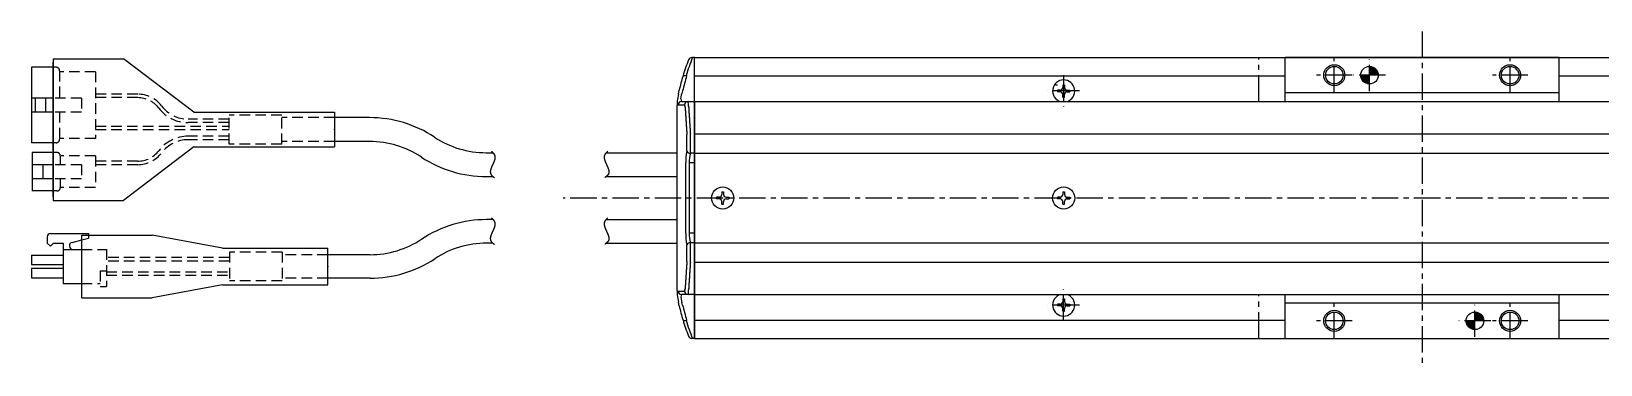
# Model space of a CAD drawing. Extents: x -693 to 200, y 35 to 506.
# Drawn here: x -693.1 to -246.7, y 410.8 to 505.8 of the extents above; entities that cross this region are included whole.
import ezdxf

# ---------------------------------------------------------------- set-up
doc = ezdxf.new("R2010")
doc.units = 0
for name, pattern in [('CENTER', [12, 7.5, -1.5, 1.5, -1.5]), ('DASHED', [4.5, 3, -1.5]), ('PHANTOM', [15, 7.5, -1.5, 1.5, -1.5, 1.5, -1.5])]:
    doc.linetypes.add(name, pattern=pattern)
doc.layers.get('0').update_dxf_attribs({"linetype": 'CONTINUOUS'})
doc.layers.add('CENTER', color=1, linetype='CENTER')

# ---------------------------------------------------------------- blocks, each defined once
blk = doc.blocks.new('*X3')
at = {"color": 0}
for p, q in [((-282.42, 425.76), (-282.42, 425.76)), ((-282.42, 425.53), (-282.2, 425.75)), ((-282.42, 425.31), (-282.01, 425.73)), ((-282.42, 425.09), (-281.82, 425.69)), ((-282.42, 424.86), (-281.65, 425.64)), ((-282.42, 424.64), (-281.48, 425.58)), ((-282.42, 424.42), (-281.33, 425.51)), ((-282.42, 424.19), (-281.18, 425.43)), ((-282.42, 423.97), (-281.04, 425.35)), ((-282.42, 423.75), (-280.91, 425.26)), ((-282.42, 423.52), (-280.79, 425.16)), ((-282.42, 423.3), (-280.67, 425.05)), ((-282.23, 423.26), (-280.56, 424.94)), ((-282.01, 423.26), (-280.46, 424.81)), ((-281.79, 423.26), (-280.37, 424.69)), ((-281.56, 423.26), (-280.28, 424.55)), ((-281.34, 423.26), (-280.2, 424.41)), ((-281.12, 423.26), (-280.13, 424.25)), ((-280.89, 423.26), (-280.06, 424.09)), ((-284.92, 423.26), (-284.92, 423.26)), ((-284.91, 423.04), (-284.69, 423.26)), ((-284.89, 422.85), (-284.47, 423.26)), ((-284.85, 422.66), (-284.25, 423.26)), ((-284.8, 422.49), (-284.02, 423.26)), ((-284.74, 422.32), (-283.8, 423.26)), ((-284.67, 422.17), (-283.58, 423.26)), ((-284.59, 422.02), (-283.35, 423.26)), ((-284.51, 421.88), (-283.13, 423.26)), ((-284.42, 421.75), (-282.9, 423.26)), ((-284.32, 421.63), (-282.68, 423.26)), ((-284.21, 421.51), (-282.46, 423.26)), ((-284.09, 421.4), (-282.42, 423.08)), ((-283.97, 421.3), (-282.42, 422.85)), ((-283.84, 421.21), (-282.42, 422.63)), ((-283.71, 421.12), (-282.42, 422.4)), ((-283.56, 421.04), (-282.42, 422.18)), ((-283.41, 420.97), (-282.42, 421.96)), ((-283.25, 420.91), (-282.42, 421.73)), ((-283.08, 420.85), (-282.42, 421.51)), ((-282.9, 420.81), (-282.42, 421.29)), ((-282.71, 420.78), (-282.42, 421.06)), ((-282.5, 420.77), (-282.42, 420.84)), ((-280.67, 423.26), (-280.01, 423.92)), ((-280.45, 423.26), (-279.97, 423.74)), ((-280.22, 423.26), (-279.94, 423.55)), ((-280, 423.26), (-279.92, 423.34))]:
    blk.add_line(p, q, dxfattribs=at)
blk = doc.blocks.new('*X4')
at = {"color": 0}
for p, q in [((-312.42, 495.71), (-312.37, 495.76)), ((-312.42, 495.49), (-312.16, 495.75)), ((-312.42, 495.26), (-311.96, 495.72)), ((-312.42, 495.04), (-311.78, 495.68)), ((-312.42, 494.82), (-311.61, 495.63)), ((-312.42, 494.59), (-311.45, 495.57)), ((-314.92, 493.21), (-314.87, 493.26)), ((-314.91, 493), (-314.65, 493.26)), ((-314.88, 492.81), (-314.42, 493.26)), ((-314.84, 492.62), (-314.2, 493.26)), ((-314.79, 492.45), (-313.98, 493.26)), ((-314.73, 492.29), (-313.75, 493.26)), ((-314.65, 492.14), (-313.53, 493.26)), ((-314.58, 491.99), (-313.3, 493.26)), ((-314.49, 491.86), (-313.08, 493.26)), ((-314.39, 491.73), (-312.86, 493.26)), ((-314.29, 491.6), (-312.63, 493.26)), ((-314.18, 491.49), (-312.42, 493.25)), ((-314.07, 491.38), (-312.42, 493.03)), ((-313.95, 491.28), (-312.42, 492.8)), ((-313.82, 491.19), (-312.42, 492.58)), ((-313.68, 491.1), (-312.42, 492.36)), ((-313.53, 491.02), (-312.42, 492.13)), ((-313.38, 490.95), (-312.42, 491.91)), ((-313.22, 490.89), (-312.42, 491.69)), ((-313.04, 490.84), (-312.42, 491.46)), ((-312.86, 490.8), (-312.42, 491.24)), ((-312.42, 494.37), (-311.3, 495.5)), ((-312.42, 494.15), (-311.15, 495.42)), ((-312.42, 493.92), (-311.02, 495.33)), ((-312.42, 493.7), (-310.89, 495.24)), ((-312.42, 493.47), (-310.76, 495.13)), ((-312.41, 493.26), (-310.65, 495.03)), ((-312.19, 493.26), (-310.54, 494.91)), ((-311.96, 493.26), (-310.44, 494.79)), ((-311.74, 493.26), (-310.35, 494.66)), ((-311.52, 493.26), (-310.26, 494.52)), ((-311.29, 493.26), (-310.18, 494.37)), ((-311.07, 493.26), (-310.11, 494.22)), ((-310.84, 493.26), (-310.05, 494.06)), ((-310.62, 493.26), (-310, 493.88)), ((-310.4, 493.26), (-309.96, 493.7)), ((-310.17, 493.26), (-309.93, 493.5)), ((-309.95, 493.26), (-309.92, 493.29)), ((-312.66, 490.78), (-312.42, 491.02)), ((-312.45, 490.76), (-312.42, 490.79))]:
    blk.add_line(p, q, dxfattribs=at)

msp = doc.modelspace()

# ---------------------------------------------------------------- linework, layer by layer
at = {"color": 7, "linetype": 'CONTINUOUS'}
for p, q in [((-693.04, 495.51), (-693.04, 474.01)), ((-686.84, 495.51), (-693.04, 495.51)), ((-686.84, 497.96), (-666.84, 497.96)), ((-686.84, 497.96), (-686.84, 457.56)), ((-686.84, 458.56), (-686.84, 496.96)), ((-646.84, 482.71), (-666.84, 497.96)), ((-505.21, 498.26), (-505.01, 498.26)), ((-504.42, 498.26), (-505.01, 498.26)), ((-504.42, 485.76), (-504.42, 498.26)), ((-504.42, 498.26), (185.58, 498.26)), ((-504.42, 418.26), (-504.42, 498.26)), ((-258.42, 498.26), (-336.42, 498.26)), ((-336.42, 485.76), (-336.42, 498.26)), ((-258.42, 485.76), (-258.42, 498.26)), ((-506.81, 493.09), (-506.67, 493.07)), ((-504.42, 493.06), (-336.42, 493.06)), ((-258.42, 493.06), (185.58, 493.06)), ((-686.84, 486.76), (-693.04, 486.76)), ((-692.04, 486.76), (-692.04, 482.76)), ((-689.04, 486.76), (-689.04, 482.76)), ((-509, 487.99), (-508.79, 488.98)), ((-507.81, 488.76), (-508.02, 488.03)), ((-401.67, 490.51), (-401.17, 490.51)), ((-401.17, 489.01), (-401.17, 488.51)), ((-400.42, 489.01), (-401.17, 489.01)), ((-400.42, 488.51), (-401.17, 488.51)), ((-399.67, 490.51), (-399.67, 489.76)), ((-399.67, 487.01), (-399.67, 487.77)), ((-399.67, 487.01), (-399.17, 487.01)), ((-399.17, 490.51), (-399.17, 489.76)), ((-399.17, 487.01), (-399.17, 487.77)), ((-398.43, 489.01), (-397.67, 489.01)), ((-398.43, 488.51), (-397.67, 488.51)), ((-397.67, 489.01), (-397.67, 488.51)), ((-258.42, 488.26), (-336.42, 488.26)), ((-686.84, 482.76), (-693.04, 482.76)), ((-646.84, 482.71), (-606.84, 482.71)), ((-606.84, 482.71), (-606.84, 472.81)), ((-509.42, 483.91), (-509.42, 432.61)), ((-509.33, 485.88), (-509.32, 485.89)), ((-507.26, 484.76), (-509.09, 484.76)), ((-508.1, 485.76), (-504.42, 485.76)), ((-504.42, 485.76), (-504.42, 430.76)), ((-504.42, 485.76), (185.58, 485.76)), ((-504.42, 485.76), (-336.42, 485.76)), ((-258.42, 485.76), (185.58, 485.76)), ((-596.84, 481.16), (-606.84, 481.16)), ((-686.84, 474.01), (-693.04, 474.01)), ((-596.84, 474.36), (-606.84, 474.36)), ((-506.6, 471.6), (-506.6, 476.34)), ((-505.6, 476.51), (-505.62, 476.51)), ((-505.62, 476.51), (-505.62, 471.02)), ((-504.42, 476.53), (185.58, 476.53)), ((-692.84, 471.26), (-692.84, 460.26)), ((-686.84, 471.26), (-692.84, 471.26)), ((-646.84, 472.81), (-666.84, 457.56)), ((-646.84, 472.81), (-606.84, 472.81)), ((-563.68, 471.17), (-561.77, 471.17)), ((-529.55, 471.16), (-509.42, 471.16)), ((-505.62, 471.02), (-505.5, 471.01)), ((-504.42, 471.01), (-505.5, 471.01)), ((-504.42, 471), (185.58, 471)), ((-686.84, 467.76), (-692.84, 467.76)), ((-689.84, 467.76), (-689.84, 463.76)), ((-563.8, 464.37), (-561.75, 464.37)), ((-529.57, 464.36), (-509.42, 464.36)), ((-506.92, 448.26), (-506.92, 468.26)), ((-505.94, 468.26), (-505.94, 448.26)), ((-504.42, 468.26), (-505.94, 468.26)), ((-686.84, 463.76), (-692.84, 463.76)), ((-686.84, 460.26), (-692.84, 460.26)), ((-496.67, 460.01), (-496.67, 459.26)), ((-496.67, 460.01), (-496.17, 460.01)), ((-496.17, 460.01), (-496.17, 459.26)), ((-399.67, 460.01), (-399.67, 459.26)), ((-399.67, 460.01), (-399.17, 460.01)), ((-399.17, 460.01), (-399.17, 459.26)), ((-686.84, 457.56), (-666.84, 457.56)), ((-498.17, 458.51), (-498.17, 458.01)), ((-497.42, 458.51), (-498.17, 458.51)), ((-497.42, 458.01), (-498.17, 458.01)), ((-496.67, 456.51), (-496.67, 457.27)), ((-496.67, 456.51), (-496.17, 456.51)), ((-496.17, 456.51), (-496.17, 457.27)), ((-495.43, 458.51), (-494.67, 458.51)), ((-495.43, 458.01), (-494.67, 458.01)), ((-494.67, 458.51), (-494.67, 458.01)), ((-401.17, 458.51), (-401.17, 458.01)), ((-400.42, 458.51), (-401.17, 458.51)), ((-400.42, 458.01), (-401.17, 458.01)), ((-399.67, 456.51), (-399.67, 457.27)), ((-399.67, 456.51), (-399.17, 456.51)), ((-399.17, 456.51), (-399.17, 457.27)), ((-398.43, 458.51), (-397.67, 458.51)), ((-398.43, 458.01), (-397.67, 458.01)), ((-397.67, 458.51), (-397.67, 458.01)), ((-561.73, 452.11), (-563.58, 452.11)), ((-529.59, 452.11), (-509.42, 452.11)), ((-688.57, 447.22), (-688.57, 445.42)), ((-687.67, 448.12), (-676.87, 448.12)), ((-678.74, 447.71), (-658.74, 447.71)), ((-678.74, 429.81), (-678.74, 447.71)), ((-676.87, 448.12), (-676.87, 447.71)), ((-638.74, 443.96), (-658.74, 447.71)), ((-504.42, 448.26), (-505.94, 448.26)), ((-693.07, 442), (-693.07, 439.3)), ((-693.07, 442), (-684.07, 442)), ((-687.67, 444.52), (-688.57, 445.42)), ((-687.67, 444.52), (-686.77, 445.42)), ((-686.77, 445.42), (-684.07, 445.42)), ((-684.07, 445.42), (-684.07, 433.9)), ((-684.07, 443.62), (-678.74, 443.62)), ((-681.51, 445.62), (-678.74, 446.33)), ((-638.74, 443.96), (-608.74, 443.96)), ((-608.74, 433.56), (-608.74, 443.96)), ((-596.74, 442.11), (-608.74, 442.11)), ((-561.81, 445.41), (-563.58, 445.41)), ((-529.51, 445.41), (-509.42, 445.41)), ((-506.6, 440.19), (-506.6, 444.92)), ((-505.5, 445.51), (-505.62, 445.51)), ((-505.62, 445.51), (-505.62, 440.01)), ((-504.42, 445.51), (-505.5, 445.51)), ((-504.42, 445.53), (185.58, 445.53)), ((-693.07, 439.3), (-684.07, 439.3)), ((-693.07, 438.22), (-684.07, 438.22)), ((-693.07, 438.22), (-693.07, 435.52)), ((-505.62, 440.01), (-505.6, 440.01)), ((-504.42, 439.99), (185.58, 439.99)), ((-693.07, 435.52), (-684.07, 435.52)), ((-684.07, 433.9), (-678.74, 433.9)), ((-638.74, 433.56), (-658.74, 429.81)), ((-638.74, 433.56), (-608.74, 433.56)), ((-596.74, 435.41), (-608.74, 435.41)), ((-678.74, 429.81), (-658.74, 429.81)), ((-509.32, 430.64), (-509.33, 430.65)), ((-509.09, 431.76), (-507.26, 431.76)), ((-504.42, 430.76), (-508.1, 430.76)), ((-504.42, 430.76), (-504.42, 418.26)), ((-504.42, 430.76), (-336.42, 430.76)), ((-502.42, 430.76), (187.58, 430.76)), ((-399.67, 429.51), (-399.67, 428.76)), ((-399.67, 429.51), (-399.17, 429.51)), ((-399.17, 429.51), (-399.17, 428.76)), ((-336.42, 418.26), (-336.42, 430.76)), ((-258.42, 430.76), (185.58, 430.76)), ((-258.42, 418.26), (-258.42, 430.76)), ((-508.79, 427.54), (-509, 428.54)), ((-507.81, 427.76), (-508.02, 428.5)), ((-401.17, 428.01), (-401.17, 427.51)), ((-400.42, 428.01), (-401.17, 428.01)), ((-400.42, 427.51), (-401.17, 427.51)), ((-399.67, 426.01), (-399.67, 426.77)), ((-399.67, 426.01), (-399.17, 426.01)), ((-399.17, 426.01), (-399.17, 426.77)), ((-398.43, 428.01), (-397.67, 428.01)), ((-398.43, 427.51), (-397.67, 427.51)), ((-397.67, 428.01), (-397.67, 427.51)), ((-258.42, 428.26), (-336.42, 428.26)), ((-506.81, 423.44), (-506.67, 423.46)), ((-504.42, 423.46), (-336.42, 423.46)), ((-258.42, 423.46), (185.58, 423.46)), ((-505.01, 418.26), (-505.21, 418.26)), ((-504.42, 418.26), (-505.01, 418.26)), ((-504.42, 418.26), (185.58, 418.26)), ((-336.42, 418.26), (-258.42, 418.26))]:
    msp.add_line(p, q, dxfattribs=at)
at = {"color": 3, "linetype": 'DASHED'}
for p, q in [((-686.04, 495.51), (-686.84, 495.51)), ((-685.04, 494.51), (-685.04, 486.76)), ((-674.84, 494.26), (-685.04, 494.26)), ((-674.84, 494.26), (-674.84, 475.26)), ((-678.84, 486.76), (-686.84, 486.76)), ((-678.84, 486.76), (-678.84, 482.76)), ((-662.81, 487.86), (-674.84, 487.86)), ((-662.81, 486.86), (-674.84, 486.86)), ((-678.84, 482.76), (-686.84, 482.76)), ((-685.04, 482.76), (-685.04, 475.01)), ((-674.84, 478.76), (-636.84, 478.76)), ((-674.84, 477.76), (-636.84, 477.76)), ((-636.84, 480.76), (-648.49, 480.76)), ((-636.84, 479.76), (-648.49, 479.76)), ((-621.84, 481.91), (-636.84, 481.91)), ((-636.84, 473.61), (-636.84, 481.91)), ((-621.84, 473.61), (-621.84, 481.91)), ((-606.84, 481.16), (-621.84, 481.16)), ((-686.04, 474.01), (-686.84, 474.01)), ((-674.84, 475.26), (-685.04, 475.26)), ((-636.84, 475.86), (-648.49, 475.86)), ((-636.84, 474.86), (-648.49, 474.86)), ((-621.84, 473.61), (-636.84, 473.61)), ((-606.84, 474.36), (-621.84, 474.36)), ((-685.84, 471.26), (-686.84, 471.26)), ((-684.84, 470.26), (-684.84, 467.76)), ((-674.84, 470.26), (-684.57, 470.26)), ((-674.84, 470.26), (-674.84, 461.26)), ((-662.81, 468.76), (-674.84, 468.76)), ((-678.84, 467.76), (-686.84, 467.76)), ((-678.84, 467.76), (-678.84, 463.76)), ((-662.81, 467.76), (-674.84, 467.76)), ((-678.84, 463.76), (-686.84, 463.76)), ((-685.84, 460.26), (-686.84, 460.26)), ((-684.84, 463.76), (-684.84, 461.26)), ((-674.84, 461.26), (-684.84, 461.26)), ((-678.74, 446.33), (-676.87, 446.81)), ((-676.87, 447.71), (-676.87, 446.81)), ((-678.74, 443.62), (-671.74, 443.62)), ((-671.74, 443.62), (-671.74, 433)), ((-636.74, 442.86), (-636.74, 434.66)), ((-621.74, 442.86), (-636.74, 442.86)), ((-621.74, 442.86), (-621.74, 434.66)), ((-608.74, 442.11), (-621.74, 442.11)), ((-673.54, 437.5), (-671.74, 437.5)), ((-673.54, 437.5), (-673.54, 433)), ((-636.74, 441.26), (-671.74, 441.26)), ((-636.74, 440.26), (-671.74, 440.26)), ((-678.74, 433.9), (-673.54, 433.9)), ((-671.74, 437.26), (-636.74, 437.26)), ((-671.74, 436.26), (-636.74, 436.26)), ((-621.74, 434.66), (-636.74, 434.66)), ((-608.74, 435.41), (-621.74, 435.41)), ((-673.54, 433), (-671.74, 433))]:
    msp.add_line(p, q, dxfattribs=at)
at = {"color": 3, "linetype": 'PHANTOM'}
for p, q in [((-343.92, 485.76), (-343.92, 498.26)), ((-343.92, 418.26), (-343.92, 430.76))]:
    msp.add_line(p, q, dxfattribs=at)
at = {"color": 7, "linetype": 'CONTINUOUS'}
for points in [[(-507.71, 493.09), (-507.71, 493.09), (-507.69, 493.11), (-507.59, 493.17), (-507.39, 493.18), (-507.12, 493.15), (-506.81, 493.09)], [(-508.33, 486.57), (-508.24, 487.13), (-508.02, 488.03)], [(-508.33, 429.96), (-508.24, 429.4), (-508.02, 428.5)], [(-507.71, 423.44), (-507.71, 423.44), (-507.69, 423.42), (-507.59, 423.36), (-507.39, 423.35), (-507.12, 423.38), (-506.81, 423.44)]]:
    msp.add_lwpolyline(points, dxfattribs=at)
for points in [[(-507.1, 484.11, 0), (-507.1, 484.05, 0), (-507.1, 483.99, 0), (-507.09, 483.92, 0), (-507.09, 483.86, 0), (-507.08, 483.8, 0), (-507.08, 483.74, 0), (-507.08, 483.68, 0), (-507.07, 483.62, 0), (-507.07, 483.56, 0), (-507.06, 483.5, 0), (-507.06, 483.44, 0), (-507.06, 483.38, 0), (-507.05, 483.32, 0), (-507.05, 483.26, 0), (-507.05, 483.19, 0), (-507.04, 483.13, 0), (-507.04, 483.07, 0), (-507.03, 483.01, 0), (-507.03, 482.95, 0), (-507.03, 482.89, 0), (-507.02, 482.83, 0), (-507.02, 482.77, 0), (-507.01, 482.71, 0), (-507.01, 482.65, 0), (-507.01, 482.59, 0), (-507, 482.53, 0), (-507, 482.47, 0), (-507, 482.4, 0), (-506.99, 482.35, 0), (-506.99, 482.28, 0), (-506.98, 482.22, 0), (-506.98, 482.16, 0), (-506.98, 482.1, 0), (-506.97, 482.04, 0), (-506.97, 481.98, 0), (-506.96, 481.92, 0), (-506.96, 481.86, 0), (-506.96, 481.8, 0), (-506.95, 481.74, 0), (-506.95, 481.68, 0), (-506.94, 481.62, 0), (-506.94, 481.55, 0), (-506.94, 481.49, 0), (-506.93, 481.43, 0), (-506.93, 481.37, 0), (-506.93, 481.31, 0), (-506.92, 481.25, 0), (-506.92, 481.19, 0), (-506.91, 481.13, 0), (-506.91, 481.07, 0), (-506.91, 481.01, 0), (-506.9, 480.95, 0), (-506.9, 480.89, 0), (-506.89, 480.83, 0), (-506.89, 480.77, 0), (-506.89, 480.7, 0), (-506.88, 480.64, 0), (-506.88, 480.58, 0), (-506.88, 480.52, 0), (-506.87, 480.46, 0), (-506.87, 480.4, 0), (-506.86, 480.34, 0), (-506.86, 480.28, 0), (-506.86, 480.22, 0), (-506.85, 480.16, 0), (-506.85, 480.1, 0), (-506.84, 480.04, 0), (-506.84, 479.98, 0), (-506.84, 479.92, 0), (-506.83, 479.86, 0), (-506.83, 479.8, 0), (-506.82, 479.73, 0), (-506.82, 479.67, 0), (-506.82, 479.61, 0), (-506.81, 479.55, 0), (-506.81, 479.49, 0), (-506.8, 479.43, 0), (-506.8, 479.37, 0), (-506.8, 479.31, 0), (-506.79, 479.25, 0), (-506.79, 479.19, 0), (-506.78, 479.13, 0), (-506.78, 479.07, 0), (-506.78, 479.01, 0), (-506.77, 478.94, 0), (-506.77, 478.88, 0), (-506.76, 478.82, 0), (-506.76, 478.76, 0), (-506.76, 478.7, 0), (-506.75, 478.64, 0), (-506.75, 478.58, 0), (-506.74, 478.52, 0), (-506.74, 478.46, 0), (-506.74, 478.4, 0), (-506.73, 478.34, 0), (-506.73, 478.28, 0), (-506.72, 478.22, 0), (-506.72, 478.16, 0), (-506.72, 478.1, 0), (-506.71, 478.04, 0), (-506.71, 477.97, 0), (-506.7, 477.91, 0), (-506.7, 477.85, 0), (-506.7, 477.79, 0), (-506.69, 477.73, 0), (-506.69, 477.67, 0), (-506.68, 477.61, 0), (-506.68, 477.55, 0), (-506.68, 477.49, 0), (-506.67, 477.43, 0), (-506.67, 477.37, 0), (-506.66, 477.31, 0), (-506.66, 477.25, 0), (-506.66, 477.19, 0), (-506.65, 477.13, 0), (-506.65, 477.06, 0), (-506.64, 477, 0), (-506.64, 476.94, 0), (-506.63, 476.88, 0), (-506.63, 476.82, 0), (-506.63, 476.76, 0), (-506.62, 476.7, 0), (-506.62, 476.64, 0), (-506.62, 476.58, 0), (-506.61, 476.52, 0), (-506.61, 476.46, 0), (-506.6, 476.4, 0), (-506.6, 476.34, 0)], [(-506.12, 484.45, 0), (-506.11, 484.39, 0), (-506.11, 484.32, 0), (-506.11, 484.26, 0), (-506.1, 484.2, 0), (-506.1, 484.14, 0), (-506.09, 484.08, 0), (-506.09, 484.01, 0), (-506.08, 483.95, 0), (-506.08, 483.89, 0), (-506.08, 483.83, 0), (-506.07, 483.77, 0), (-506.07, 483.7, 0), (-506.07, 483.64, 0), (-506.06, 483.58, 0), (-506.06, 483.52, 0), (-506.05, 483.45, 0), (-506.05, 483.39, 0), (-506.05, 483.33, 0), (-506.04, 483.27, 0), (-506.04, 483.21, 0), (-506.04, 483.14, 0), (-506.03, 483.08, 0), (-506.03, 483.02, 0), (-506.02, 482.96, 0), (-506.02, 482.9, 0), (-506.02, 482.83, 0), (-506.01, 482.77, 0), (-506.01, 482.71, 0), (-506, 482.65, 0), (-506, 482.59, 0), (-506, 482.52, 0), (-505.99, 482.46, 0), (-505.99, 482.4, 0), (-505.98, 482.34, 0), (-505.98, 482.28, 0), (-505.98, 482.21, 0), (-505.97, 482.15, 0), (-505.97, 482.09, 0), (-505.96, 482.03, 0), (-505.96, 481.97, 0), (-505.96, 481.9, 0), (-505.95, 481.84, 0), (-505.95, 481.78, 0), (-505.94, 481.72, 0), (-505.94, 481.66, 0), (-505.94, 481.59, 0), (-505.93, 481.53, 0), (-505.93, 481.47, 0), (-505.93, 481.41, 0), (-505.92, 481.35, 0), (-505.92, 481.29, 0), (-505.91, 481.22, 0), (-505.91, 481.16, 0), (-505.9, 481.1, 0), (-505.9, 481.04, 0), (-505.9, 480.98, 0), (-505.89, 480.91, 0), (-505.89, 480.85, 0), (-505.88, 480.79, 0), (-505.88, 480.73, 0), (-505.88, 480.67, 0), (-505.87, 480.6, 0), (-505.87, 480.54, 0), (-505.87, 480.48, 0), (-505.86, 480.42, 0), (-505.86, 480.36, 0), (-505.85, 480.29, 0), (-505.85, 480.23, 0), (-505.85, 480.17, 0), (-505.84, 480.11, 0), (-505.84, 480.05, 0), (-505.83, 479.98, 0), (-505.83, 479.92, 0), (-505.82, 479.86, 0), (-505.82, 479.8, 0), (-505.82, 479.74, 0), (-505.81, 479.67, 0), (-505.81, 479.61, 0), (-505.81, 479.55, 0), (-505.8, 479.49, 0), (-505.8, 479.42, 0), (-505.79, 479.36, 0), (-505.79, 479.3, 0), (-505.79, 479.24, 0), (-505.78, 479.18, 0), (-505.78, 479.12, 0), (-505.77, 479.05, 0), (-505.77, 478.99, 0), (-505.76, 478.93, 0), (-505.76, 478.87, 0), (-505.76, 478.81, 0), (-505.75, 478.74, 0), (-505.75, 478.68, 0), (-505.74, 478.62, 0), (-505.74, 478.56, 0), (-505.74, 478.5, 0), (-505.73, 478.43, 0), (-505.73, 478.37, 0), (-505.72, 478.31, 0), (-505.72, 478.25, 0), (-505.72, 478.19, 0), (-505.71, 478.12, 0), (-505.71, 478.06, 0), (-505.7, 478, 0), (-505.7, 477.94, 0), (-505.69, 477.88, 0), (-505.69, 477.81, 0), (-505.69, 477.75, 0), (-505.68, 477.69, 0), (-505.68, 477.63, 0), (-505.67, 477.57, 0), (-505.67, 477.5, 0), (-505.67, 477.44, 0), (-505.66, 477.38, 0), (-505.66, 477.32, 0), (-505.65, 477.26, 0), (-505.65, 477.19, 0), (-505.65, 477.13, 0), (-505.64, 477.07, 0), (-505.64, 477.01, 0), (-505.63, 476.95, 0), (-505.63, 476.89, 0), (-505.62, 476.82, 0), (-505.62, 476.76, 0), (-505.62, 476.7, 0), (-505.61, 476.64, 0), (-505.61, 476.58, 0), (-505.6, 476.51, 0)], [(-506.6, 440.19, 0), (-506.6, 440.13, 0), (-506.61, 440.07, 0), (-506.61, 440.01, 0), (-506.62, 439.95, 0), (-506.62, 439.89, 0), (-506.62, 439.83, 0), (-506.63, 439.77, 0), (-506.63, 439.71, 0), (-506.63, 439.64, 0), (-506.64, 439.58, 0), (-506.64, 439.52, 0), (-506.65, 439.46, 0), (-506.65, 439.4, 0), (-506.66, 439.34, 0), (-506.66, 439.28, 0), (-506.66, 439.22, 0), (-506.67, 439.16, 0), (-506.67, 439.1, 0), (-506.68, 439.04, 0), (-506.68, 438.98, 0), (-506.68, 438.92, 0), (-506.69, 438.86, 0), (-506.69, 438.8, 0), (-506.7, 438.74, 0), (-506.7, 438.68, 0), (-506.7, 438.61, 0), (-506.71, 438.55, 0), (-506.71, 438.49, 0), (-506.72, 438.43, 0), (-506.72, 438.37, 0), (-506.72, 438.31, 0), (-506.73, 438.25, 0), (-506.73, 438.19, 0), (-506.74, 438.13, 0), (-506.74, 438.07, 0), (-506.74, 438.01, 0), (-506.75, 437.95, 0), (-506.75, 437.89, 0), (-506.76, 437.83, 0), (-506.76, 437.76, 0), (-506.76, 437.7, 0), (-506.77, 437.64, 0), (-506.77, 437.58, 0), (-506.78, 437.52, 0), (-506.78, 437.46, 0), (-506.78, 437.4, 0), (-506.79, 437.34, 0), (-506.79, 437.28, 0), (-506.8, 437.22, 0), (-506.8, 437.16, 0), (-506.8, 437.1, 0), (-506.81, 437.04, 0), (-506.81, 436.98, 0), (-506.82, 436.92, 0), (-506.82, 436.85, 0), (-506.82, 436.79, 0), (-506.83, 436.73, 0), (-506.83, 436.67, 0), (-506.84, 436.61, 0), (-506.84, 436.55, 0), (-506.84, 436.49, 0), (-506.85, 436.43, 0), (-506.85, 436.37, 0), (-506.86, 436.31, 0), (-506.86, 436.25, 0), (-506.86, 436.19, 0), (-506.87, 436.13, 0), (-506.87, 436.07, 0), (-506.88, 436, 0), (-506.88, 435.94, 0), (-506.88, 435.88, 0), (-506.89, 435.82, 0), (-506.89, 435.76, 0), (-506.89, 435.7, 0), (-506.9, 435.64, 0), (-506.9, 435.58, 0), (-506.91, 435.52, 0), (-506.91, 435.46, 0), (-506.91, 435.4, 0), (-506.92, 435.34, 0), (-506.92, 435.28, 0), (-506.93, 435.22, 0), (-506.93, 435.16, 0), (-506.93, 435.1, 0), (-506.94, 435.03, 0), (-506.94, 434.97, 0), (-506.94, 434.91, 0), (-506.95, 434.85, 0), (-506.95, 434.79, 0), (-506.96, 434.73, 0), (-506.96, 434.67, 0), (-506.96, 434.61, 0), (-506.97, 434.55, 0), (-506.97, 434.49, 0), (-506.98, 434.43, 0), (-506.98, 434.37, 0), (-506.98, 434.31, 0), (-506.99, 434.25, 0), (-506.99, 434.18, 0), (-507, 434.12, 0), (-507, 434.06, 0), (-507, 434, 0), (-507.01, 433.94, 0), (-507.01, 433.88, 0), (-507.01, 433.82, 0), (-507.02, 433.76, 0), (-507.02, 433.7, 0), (-507.03, 433.64, 0), (-507.03, 433.58, 0), (-507.03, 433.52, 0), (-507.04, 433.45, 0), (-507.04, 433.39, 0), (-507.05, 433.33, 0), (-507.05, 433.27, 0), (-507.05, 433.21, 0), (-507.06, 433.15, 0), (-507.06, 433.09, 0), (-507.06, 433.03, 0), (-507.07, 432.97, 0), (-507.07, 432.91, 0), (-507.08, 432.85, 0), (-507.08, 432.79, 0), (-507.08, 432.73, 0), (-507.09, 432.66, 0), (-507.09, 432.61, 0), (-507.1, 432.54, 0), (-507.1, 432.48, 0), (-507.1, 432.42, 0)], [(-505.6, 440.01, 0), (-505.61, 439.95, 0), (-505.61, 439.89, 0), (-505.62, 439.83, 0), (-505.62, 439.77, 0), (-505.62, 439.7, 0), (-505.63, 439.64, 0), (-505.63, 439.58, 0), (-505.64, 439.52, 0), (-505.64, 439.46, 0), (-505.65, 439.39, 0), (-505.65, 439.33, 0), (-505.65, 439.27, 0), (-505.66, 439.21, 0), (-505.66, 439.15, 0), (-505.67, 439.09, 0), (-505.67, 439.02, 0), (-505.67, 438.96, 0), (-505.68, 438.9, 0), (-505.68, 438.84, 0), (-505.69, 438.78, 0), (-505.69, 438.71, 0), (-505.69, 438.65, 0), (-505.7, 438.59, 0), (-505.7, 438.53, 0), (-505.71, 438.47, 0), (-505.71, 438.4, 0), (-505.72, 438.34, 0), (-505.72, 438.28, 0), (-505.72, 438.22, 0), (-505.73, 438.16, 0), (-505.73, 438.1, 0), (-505.74, 438.03, 0), (-505.74, 437.97, 0), (-505.74, 437.91, 0), (-505.75, 437.85, 0), (-505.75, 437.79, 0), (-505.76, 437.72, 0), (-505.76, 437.66, 0), (-505.76, 437.6, 0), (-505.77, 437.54, 0), (-505.77, 437.48, 0), (-505.78, 437.41, 0), (-505.78, 437.35, 0), (-505.79, 437.29, 0), (-505.79, 437.23, 0), (-505.79, 437.17, 0), (-505.8, 437.1, 0), (-505.8, 437.04, 0), (-505.81, 436.98, 0), (-505.81, 436.92, 0), (-505.81, 436.86, 0), (-505.82, 436.79, 0), (-505.82, 436.73, 0), (-505.82, 436.67, 0), (-505.83, 436.61, 0), (-505.83, 436.55, 0), (-505.84, 436.48, 0), (-505.84, 436.42, 0), (-505.85, 436.36, 0), (-505.85, 436.3, 0), (-505.85, 436.24, 0), (-505.86, 436.17, 0), (-505.86, 436.11, 0), (-505.87, 436.05, 0), (-505.87, 435.99, 0), (-505.87, 435.93, 0), (-505.88, 435.86, 0), (-505.88, 435.8, 0), (-505.88, 435.74, 0), (-505.89, 435.68, 0), (-505.89, 435.62, 0), (-505.9, 435.55, 0), (-505.9, 435.49, 0), (-505.9, 435.43, 0), (-505.91, 435.37, 0), (-505.91, 435.31, 0), (-505.92, 435.24, 0), (-505.92, 435.18, 0), (-505.93, 435.12, 0), (-505.93, 435.06, 0), (-505.93, 435, 0), (-505.94, 434.93, 0), (-505.94, 434.87, 0), (-505.94, 434.81, 0), (-505.95, 434.75, 0), (-505.95, 434.69, 0), (-505.96, 434.62, 0), (-505.96, 434.56, 0), (-505.96, 434.5, 0), (-505.97, 434.44, 0), (-505.97, 434.38, 0), (-505.98, 434.31, 0), (-505.98, 434.25, 0), (-505.98, 434.19, 0), (-505.99, 434.13, 0), (-505.99, 434.07, 0), (-506, 434, 0), (-506, 433.94, 0), (-506, 433.88, 0), (-506.01, 433.82, 0), (-506.01, 433.76, 0), (-506.02, 433.69, 0), (-506.02, 433.63, 0), (-506.02, 433.57, 0), (-506.03, 433.51, 0), (-506.03, 433.44, 0), (-506.04, 433.38, 0), (-506.04, 433.32, 0), (-506.04, 433.26, 0), (-506.05, 433.2, 0), (-506.05, 433.13, 0), (-506.05, 433.07, 0), (-506.06, 433.01, 0), (-506.06, 432.95, 0), (-506.07, 432.89, 0), (-506.07, 432.82, 0), (-506.07, 432.76, 0), (-506.08, 432.7, 0), (-506.08, 432.64, 0), (-506.08, 432.58, 0), (-506.09, 432.51, 0), (-506.09, 432.45, 0), (-506.1, 432.39, 0), (-506.1, 432.33, 0), (-506.11, 432.27, 0), (-506.11, 432.2, 0), (-506.11, 432.14, 0), (-506.12, 432.08, 0)]]:
    msp.add_polyline3d(points, dxfattribs=at)
at = {"color": 7}
for points in [[(-562.2, 471.58, 0), (-562.16, 471.55, 0), (-562.13, 471.52, 0), (-562.1, 471.49, 0), (-562.07, 471.46, 0), (-562.03, 471.43, 0), (-562, 471.4, 0), (-561.97, 471.37, 0), (-561.94, 471.33, 0), (-561.9, 471.3, 0), (-561.87, 471.27, 0), (-561.84, 471.24, 0), (-561.81, 471.2, 0), (-561.78, 471.17, 0), (-561.75, 471.14, 0), (-561.72, 471.11, 0), (-561.69, 471.07, 0), (-561.66, 471.04, 0), (-561.63, 471, 0), (-561.6, 470.97, 0), (-561.57, 470.93, 0), (-561.55, 470.9, 0), (-561.52, 470.86, 0), (-561.5, 470.83, 0), (-561.47, 470.79, 0), (-561.45, 470.75, 0), (-561.43, 470.72, 0), (-561.4, 470.68, 0), (-561.38, 470.64, 0), (-561.36, 470.61, 0), (-561.34, 470.57, 0), (-561.33, 470.53, 0), (-561.31, 470.49, 0), (-561.29, 470.45, 0), (-561.28, 470.42, 0), (-561.27, 470.38, 0), (-561.25, 470.34, 0), (-561.24, 470.3, 0), (-561.23, 470.26, 0), (-561.23, 470.22, 0), (-561.22, 470.18, 0), (-561.21, 470.14, 0), (-561.21, 470.1, 0), (-561.2, 470.06, 0), (-561.2, 470.02, 0), (-561.19, 469.98, 0), (-561.19, 469.93, 0), (-561.19, 469.89, 0), (-561.19, 469.85, 0), (-561.19, 469.81, 0), (-561.2, 469.77, 0), (-561.2, 469.72, 0), (-561.2, 469.68, 0), (-561.21, 469.64, 0), (-561.21, 469.6, 0), (-561.22, 469.55, 0), (-561.22, 469.51, 0), (-561.23, 469.47, 0), (-561.24, 469.42, 0), (-561.25, 469.38, 0), (-561.26, 469.33, 0), (-561.27, 469.29, 0), (-561.28, 469.25, 0), (-561.29, 469.2, 0), (-561.3, 469.16, 0), (-561.32, 469.11, 0), (-561.33, 469.07, 0), (-561.34, 469.02, 0), (-561.36, 468.98, 0), (-561.37, 468.93, 0), (-561.39, 468.89, 0), (-561.4, 468.84, 0), (-561.42, 468.8, 0), (-561.44, 468.75, 0), (-561.45, 468.71, 0), (-561.47, 468.66, 0), (-561.49, 468.62, 0), (-561.51, 468.57, 0), (-561.53, 468.52, 0), (-561.54, 468.48, 0), (-561.56, 468.43, 0), (-561.58, 468.39, 0), (-561.6, 468.34, 0), (-561.62, 468.3, 0), (-561.64, 468.25, 0), (-561.66, 468.2, 0), (-561.68, 468.16, 0), (-561.7, 468.11, 0), (-561.73, 468.07, 0), (-561.75, 468.02, 0), (-561.77, 467.97, 0), (-561.79, 467.93, 0), (-561.81, 467.88, 0), (-561.83, 467.83, 0), (-561.85, 467.79, 0), (-561.87, 467.74, 0), (-561.89, 467.7, 0), (-561.92, 467.65, 0), (-561.94, 467.61, 0), (-561.96, 467.56, 0), (-561.98, 467.51, 0), (-562, 467.47, 0), (-562.02, 467.42, 0), (-562.04, 467.38, 0), (-562.06, 467.33, 0), (-562.08, 467.28, 0), (-562.1, 467.24, 0), (-562.12, 467.19, 0), (-562.14, 467.15, 0), (-562.16, 467.1, 0), (-562.18, 467.06, 0), (-562.2, 467.01, 0), (-562.22, 466.97, 0), (-562.23, 466.92, 0), (-562.25, 466.88, 0), (-562.27, 466.83, 0), (-562.29, 466.79, 0), (-562.3, 466.74, 0), (-562.32, 466.7, 0), (-562.34, 466.65, 0), (-562.35, 466.61, 0), (-562.36, 466.56, 0), (-562.38, 466.52, 0), (-562.39, 466.48, 0), (-562.41, 466.43, 0), (-562.42, 466.39, 0), (-562.43, 466.35, 0), (-562.44, 466.3, 0), (-562.45, 466.26, 0), (-562.46, 466.22, 0), (-562.47, 466.18, 0), (-562.48, 466.13, 0), (-562.49, 466.09, 0), (-562.49, 466.05, 0), (-562.5, 466.01, 0), (-562.51, 465.96, 0), (-562.51, 465.92, 0), (-562.52, 465.88, 0), (-562.52, 465.84, 0), (-562.52, 465.8, 0), (-562.52, 465.76, 0), (-562.52, 465.72, 0), (-562.52, 465.68, 0), (-562.52, 465.64, 0), (-562.52, 465.6, 0), (-562.52, 465.56, 0), (-562.51, 465.52, 0), (-562.51, 465.48, 0), (-562.5, 465.44, 0), (-562.5, 465.4, 0), (-562.49, 465.37, 0), (-562.48, 465.33, 0), (-562.47, 465.29, 0), (-562.46, 465.25, 0), (-562.44, 465.22, 0), (-562.43, 465.18, 0), (-562.42, 465.14, 0), (-562.4, 465.11, 0), (-562.38, 465.07, 0), (-562.36, 465.04, 0), (-562.34, 465, 0), (-562.32, 464.97, 0), (-562.3, 464.93, 0), (-562.28, 464.9, 0), (-562.25, 464.86, 0), (-562.23, 464.83, 0), (-562.2, 464.8, 0), (-562.17, 464.76, 0), (-562.15, 464.73, 0), (-562.12, 464.7, 0), (-562.09, 464.67, 0), (-562.06, 464.64, 0), (-562.03, 464.6, 0), (-561.99, 464.57, 0), (-561.96, 464.54, 0), (-561.93, 464.51, 0), (-561.89, 464.48, 0), (-561.86, 464.45, 0), (-561.82, 464.42, 0), (-561.79, 464.39, 0), (-561.75, 464.37, 0), (-561.72, 464.34, 0), (-561.68, 464.31, 0), (-561.65, 464.28, 0), (-561.61, 464.25, 0), (-561.57, 464.23, 0), (-561.54, 464.2, 0), (-561.5, 464.17, 0), (-561.46, 464.15, 0), (-561.43, 464.12, 0), (-561.39, 464.1, 0), (-561.36, 464.07, 0)], [(-529.12, 471.58, 0), (-529.15, 471.55, 0), (-529.19, 471.52, 0), (-529.22, 471.49, 0), (-529.25, 471.46, 0), (-529.28, 471.43, 0), (-529.32, 471.4, 0), (-529.35, 471.37, 0), (-529.38, 471.33, 0), (-529.41, 471.3, 0), (-529.45, 471.27, 0), (-529.48, 471.24, 0), (-529.51, 471.2, 0), (-529.54, 471.17, 0), (-529.57, 471.14, 0), (-529.6, 471.11, 0), (-529.63, 471.07, 0), (-529.66, 471.04, 0), (-529.69, 471, 0), (-529.72, 470.97, 0), (-529.74, 470.93, 0), (-529.77, 470.9, 0), (-529.8, 470.86, 0), (-529.82, 470.83, 0), (-529.85, 470.79, 0), (-529.87, 470.75, 0), (-529.89, 470.72, 0), (-529.91, 470.68, 0), (-529.94, 470.64, 0), (-529.96, 470.61, 0), (-529.98, 470.57, 0), (-529.99, 470.53, 0), (-530.01, 470.49, 0), (-530.02, 470.45, 0), (-530.04, 470.42, 0), (-530.05, 470.38, 0), (-530.06, 470.34, 0), (-530.08, 470.3, 0), (-530.09, 470.26, 0), (-530.09, 470.22, 0), (-530.1, 470.18, 0), (-530.11, 470.14, 0), (-530.11, 470.1, 0), (-530.12, 470.06, 0), (-530.12, 470.02, 0), (-530.12, 469.98, 0), (-530.13, 469.93, 0), (-530.13, 469.89, 0), (-530.13, 469.85, 0), (-530.12, 469.81, 0), (-530.12, 469.77, 0), (-530.12, 469.72, 0), (-530.12, 469.68, 0), (-530.11, 469.64, 0), (-530.11, 469.6, 0), (-530.1, 469.55, 0), (-530.09, 469.51, 0), (-530.09, 469.47, 0), (-530.08, 469.42, 0), (-530.07, 469.38, 0), (-530.06, 469.33, 0), (-530.05, 469.29, 0), (-530.04, 469.25, 0), (-530.03, 469.2, 0), (-530.01, 469.16, 0), (-530, 469.11, 0), (-529.99, 469.07, 0), (-529.98, 469.02, 0), (-529.96, 468.98, 0), (-529.95, 468.93, 0), (-529.93, 468.89, 0), (-529.91, 468.84, 0), (-529.9, 468.8, 0), (-529.88, 468.75, 0), (-529.87, 468.71, 0), (-529.85, 468.66, 0), (-529.83, 468.62, 0), (-529.81, 468.57, 0), (-529.79, 468.52, 0), (-529.77, 468.48, 0), (-529.75, 468.43, 0), (-529.74, 468.39, 0), (-529.72, 468.34, 0), (-529.7, 468.3, 0), (-529.68, 468.25, 0), (-529.65, 468.2, 0), (-529.63, 468.16, 0), (-529.61, 468.11, 0), (-529.59, 468.07, 0), (-529.57, 468.02, 0), (-529.55, 467.97, 0), (-529.53, 467.93, 0), (-529.51, 467.88, 0), (-529.49, 467.83, 0), (-529.47, 467.79, 0), (-529.45, 467.74, 0), (-529.42, 467.7, 0), (-529.4, 467.65, 0), (-529.38, 467.61, 0), (-529.36, 467.56, 0), (-529.34, 467.51, 0), (-529.32, 467.47, 0), (-529.3, 467.42, 0), (-529.28, 467.38, 0), (-529.26, 467.33, 0), (-529.24, 467.28, 0), (-529.22, 467.24, 0), (-529.2, 467.19, 0), (-529.18, 467.15, 0), (-529.16, 467.1, 0), (-529.14, 467.06, 0), (-529.12, 467.01, 0), (-529.1, 466.97, 0), (-529.08, 466.92, 0), (-529.07, 466.88, 0), (-529.05, 466.83, 0), (-529.03, 466.79, 0), (-529.01, 466.74, 0), (-529, 466.7, 0), (-528.98, 466.65, 0), (-528.97, 466.61, 0), (-528.95, 466.56, 0), (-528.94, 466.52, 0), (-528.93, 466.48, 0), (-528.91, 466.43, 0), (-528.9, 466.39, 0), (-528.89, 466.35, 0), (-528.88, 466.3, 0), (-528.87, 466.26, 0), (-528.86, 466.22, 0), (-528.85, 466.18, 0), (-528.84, 466.13, 0), (-528.83, 466.09, 0), (-528.82, 466.05, 0), (-528.82, 466.01, 0), (-528.81, 465.96, 0), (-528.81, 465.92, 0), (-528.8, 465.88, 0), (-528.8, 465.84, 0), (-528.8, 465.8, 0), (-528.79, 465.76, 0), (-528.79, 465.72, 0), (-528.79, 465.68, 0), (-528.8, 465.64, 0), (-528.8, 465.6, 0), (-528.8, 465.56, 0), (-528.8, 465.52, 0), (-528.81, 465.48, 0), (-528.82, 465.44, 0), (-528.82, 465.4, 0), (-528.83, 465.37, 0), (-528.84, 465.33, 0), (-528.85, 465.29, 0), (-528.86, 465.25, 0), (-528.87, 465.22, 0), (-528.89, 465.18, 0), (-528.9, 465.14, 0), (-528.92, 465.11, 0), (-528.94, 465.07, 0), (-528.96, 465.04, 0), (-528.97, 465, 0), (-529, 464.97, 0), (-529.02, 464.93, 0), (-529.04, 464.9, 0), (-529.07, 464.86, 0), (-529.09, 464.83, 0), (-529.12, 464.8, 0), (-529.14, 464.76, 0), (-529.17, 464.73, 0), (-529.2, 464.7, 0), (-529.23, 464.67, 0), (-529.26, 464.64, 0), (-529.29, 464.6, 0), (-529.33, 464.57, 0), (-529.36, 464.54, 0), (-529.39, 464.51, 0), (-529.42, 464.48, 0), (-529.46, 464.45, 0), (-529.49, 464.42, 0), (-529.53, 464.39, 0), (-529.57, 464.37, 0), (-529.6, 464.34, 0), (-529.64, 464.31, 0), (-529.67, 464.28, 0), (-529.71, 464.25, 0), (-529.75, 464.23, 0), (-529.78, 464.2, 0), (-529.82, 464.17, 0), (-529.86, 464.15, 0), (-529.89, 464.12, 0), (-529.93, 464.1, 0), (-529.96, 464.07, 0)], [(-562.2, 452.58, 0), (-562.16, 452.55, 0), (-562.13, 452.52, 0), (-562.1, 452.49, 0), (-562.07, 452.46, 0), (-562.03, 452.43, 0), (-562, 452.4, 0), (-561.97, 452.36, 0), (-561.94, 452.33, 0), (-561.9, 452.3, 0), (-561.87, 452.27, 0), (-561.84, 452.24, 0), (-561.81, 452.2, 0), (-561.78, 452.17, 0), (-561.75, 452.14, 0), (-561.72, 452.11, 0), (-561.69, 452.07, 0), (-561.66, 452.04, 0), (-561.63, 452, 0), (-561.6, 451.97, 0), (-561.57, 451.93, 0), (-561.55, 451.9, 0), (-561.52, 451.86, 0), (-561.5, 451.83, 0), (-561.47, 451.79, 0), (-561.45, 451.75, 0), (-561.43, 451.72, 0), (-561.4, 451.68, 0), (-561.38, 451.64, 0), (-561.36, 451.61, 0), (-561.34, 451.57, 0), (-561.33, 451.53, 0), (-561.31, 451.49, 0), (-561.29, 451.45, 0), (-561.28, 451.42, 0), (-561.27, 451.38, 0), (-561.25, 451.34, 0), (-561.24, 451.3, 0), (-561.23, 451.26, 0), (-561.23, 451.22, 0), (-561.22, 451.18, 0), (-561.21, 451.14, 0), (-561.21, 451.1, 0), (-561.2, 451.06, 0), (-561.2, 451.02, 0), (-561.19, 450.98, 0), (-561.19, 450.94, 0), (-561.19, 450.89, 0), (-561.19, 450.85, 0), (-561.19, 450.81, 0), (-561.2, 450.77, 0), (-561.2, 450.72, 0), (-561.2, 450.68, 0), (-561.21, 450.64, 0), (-561.21, 450.6, 0), (-561.22, 450.55, 0), (-561.22, 450.51, 0), (-561.23, 450.47, 0), (-561.24, 450.42, 0), (-561.25, 450.38, 0), (-561.26, 450.33, 0), (-561.27, 450.29, 0), (-561.28, 450.25, 0), (-561.29, 450.2, 0), (-561.3, 450.16, 0), (-561.32, 450.11, 0), (-561.33, 450.07, 0), (-561.34, 450.02, 0), (-561.36, 449.98, 0), (-561.37, 449.93, 0), (-561.39, 449.89, 0), (-561.4, 449.84, 0), (-561.42, 449.8, 0), (-561.44, 449.75, 0), (-561.45, 449.71, 0), (-561.47, 449.66, 0), (-561.49, 449.62, 0), (-561.51, 449.57, 0), (-561.53, 449.52, 0), (-561.54, 449.48, 0), (-561.56, 449.43, 0), (-561.58, 449.39, 0), (-561.6, 449.34, 0), (-561.62, 449.3, 0), (-561.64, 449.25, 0), (-561.66, 449.2, 0), (-561.68, 449.16, 0), (-561.7, 449.11, 0), (-561.73, 449.07, 0), (-561.75, 449.02, 0), (-561.77, 448.97, 0), (-561.79, 448.93, 0), (-561.81, 448.88, 0), (-561.83, 448.83, 0), (-561.85, 448.79, 0), (-561.87, 448.74, 0), (-561.89, 448.7, 0), (-561.92, 448.65, 0), (-561.94, 448.61, 0), (-561.96, 448.56, 0), (-561.98, 448.51, 0), (-562, 448.47, 0), (-562.02, 448.42, 0), (-562.04, 448.37, 0), (-562.06, 448.33, 0), (-562.08, 448.28, 0), (-562.1, 448.24, 0), (-562.12, 448.19, 0), (-562.14, 448.15, 0), (-562.16, 448.1, 0), (-562.18, 448.06, 0), (-562.2, 448.01, 0), (-562.22, 447.97, 0), (-562.23, 447.92, 0), (-562.25, 447.88, 0), (-562.27, 447.83, 0), (-562.29, 447.79, 0), (-562.3, 447.74, 0), (-562.32, 447.7, 0), (-562.34, 447.65, 0), (-562.35, 447.61, 0), (-562.36, 447.56, 0), (-562.38, 447.52, 0), (-562.39, 447.48, 0), (-562.41, 447.43, 0), (-562.42, 447.39, 0), (-562.43, 447.35, 0), (-562.44, 447.3, 0), (-562.45, 447.26, 0), (-562.46, 447.22, 0), (-562.47, 447.18, 0), (-562.48, 447.13, 0), (-562.49, 447.09, 0), (-562.49, 447.05, 0), (-562.5, 447.01, 0), (-562.51, 446.96, 0), (-562.51, 446.92, 0), (-562.52, 446.88, 0), (-562.52, 446.84, 0), (-562.52, 446.8, 0), (-562.52, 446.76, 0), (-562.52, 446.72, 0), (-562.52, 446.68, 0), (-562.52, 446.64, 0), (-562.52, 446.6, 0), (-562.52, 446.56, 0), (-562.51, 446.52, 0), (-562.51, 446.48, 0), (-562.5, 446.44, 0), (-562.5, 446.4, 0), (-562.49, 446.37, 0), (-562.48, 446.33, 0), (-562.47, 446.29, 0), (-562.46, 446.25, 0), (-562.44, 446.22, 0), (-562.43, 446.18, 0), (-562.42, 446.14, 0), (-562.4, 446.11, 0), (-562.38, 446.07, 0), (-562.36, 446.04, 0), (-562.34, 446, 0), (-562.32, 445.97, 0), (-562.3, 445.93, 0), (-562.28, 445.9, 0), (-562.25, 445.86, 0), (-562.23, 445.83, 0), (-562.2, 445.8, 0), (-562.17, 445.76, 0), (-562.15, 445.73, 0), (-562.12, 445.7, 0), (-562.09, 445.67, 0), (-562.06, 445.64, 0), (-562.03, 445.6, 0), (-561.99, 445.57, 0), (-561.96, 445.54, 0), (-561.93, 445.51, 0), (-561.89, 445.48, 0), (-561.86, 445.45, 0), (-561.82, 445.42, 0), (-561.79, 445.39, 0), (-561.75, 445.37, 0), (-561.72, 445.34, 0), (-561.68, 445.31, 0), (-561.65, 445.28, 0), (-561.61, 445.25, 0), (-561.57, 445.23, 0), (-561.54, 445.2, 0), (-561.5, 445.17, 0), (-561.46, 445.15, 0), (-561.43, 445.12, 0), (-561.39, 445.1, 0), (-561.36, 445.07, 0)], [(-529.12, 452.58, 0), (-529.15, 452.55, 0), (-529.19, 452.52, 0), (-529.22, 452.49, 0), (-529.25, 452.46, 0), (-529.28, 452.43, 0), (-529.32, 452.4, 0), (-529.35, 452.36, 0), (-529.38, 452.33, 0), (-529.41, 452.3, 0), (-529.45, 452.27, 0), (-529.48, 452.24, 0), (-529.51, 452.2, 0), (-529.54, 452.17, 0), (-529.57, 452.14, 0), (-529.6, 452.11, 0), (-529.63, 452.07, 0), (-529.66, 452.04, 0), (-529.69, 452, 0), (-529.72, 451.97, 0), (-529.74, 451.93, 0), (-529.77, 451.9, 0), (-529.8, 451.86, 0), (-529.82, 451.83, 0), (-529.85, 451.79, 0), (-529.87, 451.75, 0), (-529.89, 451.72, 0), (-529.91, 451.68, 0), (-529.94, 451.64, 0), (-529.96, 451.61, 0), (-529.98, 451.57, 0), (-529.99, 451.53, 0), (-530.01, 451.49, 0), (-530.02, 451.45, 0), (-530.04, 451.42, 0), (-530.05, 451.38, 0), (-530.06, 451.34, 0), (-530.08, 451.3, 0), (-530.09, 451.26, 0), (-530.09, 451.22, 0), (-530.1, 451.18, 0), (-530.11, 451.14, 0), (-530.11, 451.1, 0), (-530.12, 451.06, 0), (-530.12, 451.02, 0), (-530.12, 450.98, 0), (-530.13, 450.94, 0), (-530.13, 450.89, 0), (-530.13, 450.85, 0), (-530.12, 450.81, 0), (-530.12, 450.77, 0), (-530.12, 450.72, 0), (-530.12, 450.68, 0), (-530.11, 450.64, 0), (-530.11, 450.6, 0), (-530.1, 450.55, 0), (-530.09, 450.51, 0), (-530.09, 450.47, 0), (-530.08, 450.42, 0), (-530.07, 450.38, 0), (-530.06, 450.33, 0), (-530.05, 450.29, 0), (-530.04, 450.25, 0), (-530.03, 450.2, 0), (-530.01, 450.16, 0), (-530, 450.11, 0), (-529.99, 450.07, 0), (-529.98, 450.02, 0), (-529.96, 449.98, 0), (-529.95, 449.93, 0), (-529.93, 449.89, 0), (-529.91, 449.84, 0), (-529.9, 449.8, 0), (-529.88, 449.75, 0), (-529.87, 449.71, 0), (-529.85, 449.66, 0), (-529.83, 449.62, 0), (-529.81, 449.57, 0), (-529.79, 449.52, 0), (-529.77, 449.48, 0), (-529.75, 449.43, 0), (-529.74, 449.39, 0), (-529.72, 449.34, 0), (-529.7, 449.3, 0), (-529.68, 449.25, 0), (-529.65, 449.2, 0), (-529.63, 449.16, 0), (-529.61, 449.11, 0), (-529.59, 449.07, 0), (-529.57, 449.02, 0), (-529.55, 448.97, 0), (-529.53, 448.93, 0), (-529.51, 448.88, 0), (-529.49, 448.83, 0), (-529.47, 448.79, 0), (-529.45, 448.74, 0), (-529.42, 448.7, 0), (-529.4, 448.65, 0), (-529.38, 448.61, 0), (-529.36, 448.56, 0), (-529.34, 448.51, 0), (-529.32, 448.47, 0), (-529.3, 448.42, 0), (-529.28, 448.37, 0), (-529.26, 448.33, 0), (-529.24, 448.28, 0), (-529.22, 448.24, 0), (-529.2, 448.19, 0), (-529.18, 448.15, 0), (-529.16, 448.1, 0), (-529.14, 448.06, 0), (-529.12, 448.01, 0), (-529.1, 447.97, 0), (-529.08, 447.92, 0), (-529.07, 447.88, 0), (-529.05, 447.83, 0), (-529.03, 447.79, 0), (-529.01, 447.74, 0), (-529, 447.7, 0), (-528.98, 447.65, 0), (-528.97, 447.61, 0), (-528.95, 447.56, 0), (-528.94, 447.52, 0), (-528.93, 447.48, 0), (-528.91, 447.43, 0), (-528.9, 447.39, 0), (-528.89, 447.35, 0), (-528.88, 447.3, 0), (-528.87, 447.26, 0), (-528.86, 447.22, 0), (-528.85, 447.18, 0), (-528.84, 447.13, 0), (-528.83, 447.09, 0), (-528.82, 447.05, 0), (-528.82, 447.01, 0), (-528.81, 446.96, 0), (-528.81, 446.92, 0), (-528.8, 446.88, 0), (-528.8, 446.84, 0), (-528.8, 446.8, 0), (-528.79, 446.76, 0), (-528.79, 446.72, 0), (-528.79, 446.68, 0), (-528.8, 446.64, 0), (-528.8, 446.6, 0), (-528.8, 446.56, 0), (-528.8, 446.52, 0), (-528.81, 446.48, 0), (-528.82, 446.44, 0), (-528.82, 446.4, 0), (-528.83, 446.37, 0), (-528.84, 446.33, 0), (-528.85, 446.29, 0), (-528.86, 446.25, 0), (-528.87, 446.22, 0), (-528.89, 446.18, 0), (-528.9, 446.14, 0), (-528.92, 446.11, 0), (-528.94, 446.07, 0), (-528.96, 446.04, 0), (-528.97, 446, 0), (-529, 445.97, 0), (-529.02, 445.93, 0), (-529.04, 445.9, 0), (-529.07, 445.86, 0), (-529.09, 445.83, 0), (-529.12, 445.8, 0), (-529.14, 445.76, 0), (-529.17, 445.73, 0), (-529.2, 445.7, 0), (-529.23, 445.67, 0), (-529.26, 445.64, 0), (-529.29, 445.6, 0), (-529.33, 445.57, 0), (-529.36, 445.54, 0), (-529.39, 445.51, 0), (-529.42, 445.48, 0), (-529.46, 445.45, 0), (-529.49, 445.42, 0), (-529.53, 445.39, 0), (-529.57, 445.37, 0), (-529.6, 445.34, 0), (-529.64, 445.31, 0), (-529.67, 445.28, 0), (-529.71, 445.25, 0), (-529.75, 445.23, 0), (-529.78, 445.2, 0), (-529.82, 445.17, 0), (-529.86, 445.15, 0), (-529.89, 445.12, 0), (-529.93, 445.1, 0), (-529.96, 445.07, 0)]]:
    msp.add_polyline3d(points, dxfattribs=at)
at = {"color": 7, "linetype": 'CONTINUOUS'}
for centre, radius in [((-322.42, 493.26), 3), ((-322.42, 493.26), 2.5), ((-312.42, 493.26), 2.5), ((-272.42, 493.26), 3), ((-272.42, 493.26), 2.5), ((-496.42, 458.26), 3.15), ((-399.42, 458.26), 3.15), ((-322.42, 423.26), 3), ((-322.42, 423.26), 2.5), ((-282.42, 423.26), 2.5), ((-272.42, 423.26), 3), ((-272.42, 423.26), 2.5)]:
    msp.add_circle(centre, radius, dxfattribs=at)
at = {"color": 3, "linetype": 'DASHED'}
for centre, radius, start, end in [((-686.04, 494.51), 1, 0.0017, 90.0017), ((-662.81, 479.36), 8.5, 37.2706, 90.0017), ((-662.81, 479.36), 7.5, 37.2706, 90.0017), ((-648.49, 490.26), 10.5, 217.2706, 270.0017), ((-648.49, 490.26), 9.5, 217.2706, 270.0017), ((-686.04, 475.01), 1, 270.0017, 0.0017), ((-648.49, 465.36), 10.5, 90.0017, 142.7329), ((-648.49, 465.36), 9.5, 90.0017, 142.7329), ((-685.84, 470.26), 1, 0.0017, 90.0017), ((-662.81, 476.26), 7.5, 270.0017, 322.7329), ((-662.81, 476.26), 8.5, 270.0017, 322.7329), ((-685.84, 461.26), 1, 270.0017, 0.0017)]:
    msp.add_arc(centre, radius, start, end, dxfattribs=at)
at = {"color": 7, "linetype": 'CONTINUOUS'}
for centre, radius, start, end in [((-450.26, 475.76), 60, 158.6289, 163.2172), ((-450.26, 476.26), 59, 158.1066, 163.434), ((-505.21, 497.26), 1, 90, 158.6289), ((-450.26, 475.76), 60, 163.2172, 167.2711), ((-450.26, 475.76), 59, 162.9452, 167.2711), ((-399.42, 488.76), 3.15, 287.7528, 252.2472), ((-489.42, 483.91), 20, 168.2428, 174.3222), ((-400.42, 489.76), 0.748, 270, 0), ((-400.42, 487.77), 0.748, 0, 90.0001), ((-398.43, 489.76), 0.748, 180, 270), ((-398.43, 487.77), 0.748, 90, 180), ((-489.42, 483.91), 20, 174.3608, 180), ((-506.88, 485.81), 2.45, 178.4425, 205.3692), ((-508.09, 484.77), 0.998, 90.1197, 180.1192), ((-506.72, 486.59), 1.6, 180.866, 211.1276), ((-506.27, 484.77), 0.993, 90.3866, 180.3814), ((-508.19, 484.19), 1.09, 355.4589, 31.5464), ((-510.09, 484.64), 3.98, 357.2362, 16.3888), ((-596.84, 447.76), 33.4, 56.4452, 90.0009), ((-596.84, 447.76), 26.6, 56.4452, 90.0009), ((-563.68, 497.77), 26.6, 236.4452, 270), ((-563.68, 497.77), 33.4, 236.4452, 270), ((-493.83, 468.67), 13.1, 167.0756, 181.7962), ((-505.62, 472.12), 1.1, 208.0711, 270.4788), ((-499.66, 468.68), 6.3, 158.2264, 183.771), ((-497.42, 459.26), 0.748, 270, 0), ((-497.42, 457.27), 0.748, 0, 90.0001), ((-495.43, 459.26), 0.748, 180, 270), ((-495.43, 457.27), 0.748, 90, 180), ((-400.42, 459.26), 0.748, 270, 0), ((-400.42, 457.27), 0.748, 0, 90.0001), ((-398.43, 459.26), 0.748, 180, 270), ((-398.43, 457.27), 0.748, 90, 180), ((-563.58, 418.76), 33.35, 90, 123.5569), ((-687.67, 447.22), 0.9, 90, 180), ((-596.74, 468.76), 26.65, 269.9994, 303.5569), ((-493.18, 447.92), 13.75, 178.5514, 192.5767), ((-499.76, 447.83), 6.19, 176.0145, 201.9881), ((-681.26, 444.64), 1.01, 104.3814, 270), ((-563.58, 418.76), 26.65, 90, 123.5569), ((-505.62, 444.4), 1.1, 89.5212, 151.9289), ((-596.74, 468.76), 33.35, 269.9994, 303.5569), ((-489.42, 432.61), 20, 180, 185.6392), ((-507.21, 430.79), 2.12, 152.4725, 183.7157), ((-489.42, 432.61), 20, 185.6778, 191.7572), ((-508.09, 431.76), 0.998, 179.8808, 269.8803), ((-506.72, 429.94), 1.6, 148.8724, 179.134), ((-507.99, 432.29), 0.898, 324.3599, 8.6348), ((-506.27, 431.76), 0.993, 179.6186, 269.6134), ((-509.27, 431.79), 3.17, 341.1045, 5.2706), ((-399.42, 427.76), 3.15, 107.7528, 72.2472), ((-400.42, 428.76), 0.748, 270, 0), ((-398.43, 428.76), 0.748, 180, 270), ((-450.26, 440.76), 60, 192.7289, 196.7828), ((-450.26, 440.76), 59, 192.7289, 197.0548), ((-400.42, 426.77), 0.748, 0, 90.0001), ((-398.43, 426.77), 0.748, 90, 180), ((-450.26, 440.76), 60, 196.7828, 201.3711), ((-450.26, 440.26), 59, 196.566, 201.8934), ((-505.21, 419.26), 1, 201.3711, 270)]:
    msp.add_arc(centre, radius, start, end, dxfattribs=at)
for p in [(-606.84, 477.76), (-608.74, 438.76), (-608.74, 438.76)]:
    msp.add_point(p, dxfattribs=at)
at = {"layer": 'CENTER', "color": 1, "linetype": 'CENTER'}
for p, q in [((-297.42, 505.76), (-297.42, 410.76)), ((-322.42, 488.22), (-322.42, 498.3)), ((-312.42, 488.72), (-312.42, 497.8)), ((-272.42, 488.22), (-272.42, 498.3)), ((-399.42, 493.3), (-399.42, 484.22)), ((-317.38, 493.26), (-327.46, 493.26)), ((-307.88, 493.26), (-316.96, 493.26)), ((-267.38, 493.26), (-277.46, 493.26)), ((-394.88, 488.76), (-403.96, 488.76)), ((199.74, 458.26), (-541.84, 458.26)), ((-399.42, 423.22), (-399.42, 432.3)), ((-394.88, 427.76), (-403.96, 427.76)), ((-322.42, 418.22), (-322.42, 428.3)), ((-282.42, 418.72), (-282.42, 427.8)), ((-272.42, 418.22), (-272.42, 428.3)), ((-317.38, 423.26), (-327.46, 423.26)), ((-277.88, 423.26), (-286.96, 423.26)), ((-267.38, 423.26), (-277.46, 423.26))]:
    msp.add_line(p, q, dxfattribs=at)

# ---------------------------------------------------------------- block references
at = {"color": 7, "linetype": 'CONTINUOUS'}
for name in ['*X4', '*X3']:
    msp.add_blockref(name, (0, 0), dxfattribs=at)

doc.saveas('drawing.dxf')
